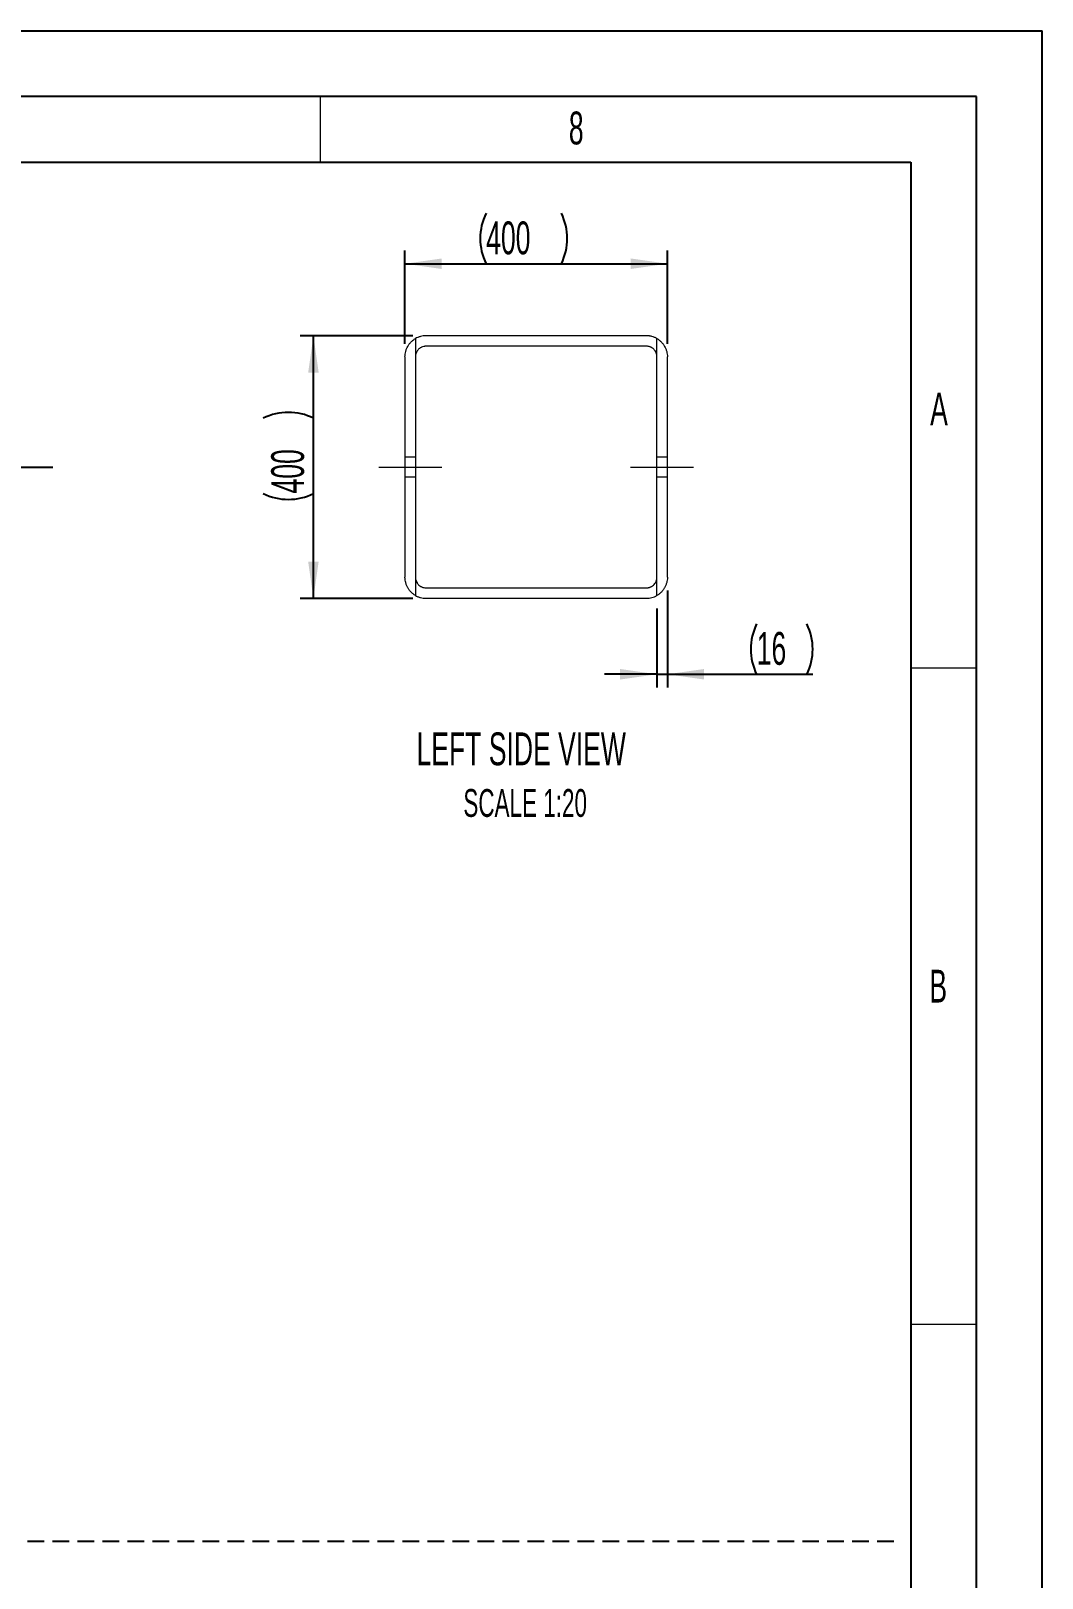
# Paper-space layout 'Sheet4' of a CAD drawing. Header units: millimetres. Extents: x 0 to 420, y 0 to 300.
# Drawn here: x 342.9 to 420, y 179.2 to 297 of the extents above; entities that cross this region are included whole.
import ezdxf

# ---------------------------------------------------------------- set-up
doc = ezdxf.new("R2010")
doc.units = ezdxf.units.MM
doc.linetypes.add('CENTERX2', pattern=[20.32, 12.7, -2.54, 2.54, -2.54])
doc.linetypes.add('HIDDEN', pattern=[1.905, 1.27, -0.635])
for name, color, linetype in [('BORDER', 7, 'Continuous'), ('DASH', 7, 'HIDDEN'), ('DIMS', 7, 'Continuous')]:
    doc.layers.add(name, color=color, linetype=linetype)
doc.styles.add('SLDTEXTSTYLE0', font='TXT', dxfattribs={"width": 0.605})
doc.dimstyles.new('SLDDIMSTYLE6', dxfattribs={"dimtxt": 2.5, "dimasz": 2.8, "dimexe": 0, "dimexo": 0.0625, "dimtad": 1, "dimdec": 0, "dimlfac": 20, "dimrnd": 1e-09, "dimzin": 12, "dimdsep": 46, "dimtxsty": 'SLDTEXTSTYLE0', "dimsah": 1, "dimcen": 0.09, "dimadec": 0, "dimazin": 3, "dimtfac": 1, "dimtdec": 0, "dimtofl": 0, "dimtmove": 0, "dimatfit": 3, "dimfxl": 1, "dimfrac": 2, "dimtolj": 1, "dimtzin": 12, "dimarcsym": 0})
doc.dimstyles.new('SLDDIMSTYLE7', dxfattribs={"dimtxt": 2.5, "dimasz": 2.8, "dimexe": 0, "dimexo": 0.0625, "dimtad": 1, "dimdec": 0, "dimlfac": 20, "dimrnd": 1e-09, "dimzin": 12, "dimdsep": 46, "dimtxsty": 'SLDTEXTSTYLE0', "dimsah": 1, "dimcen": 0.09, "dimadec": 0, "dimazin": 3, "dimtfac": 1, "dimtdec": 0, "dimtmove": 0, "dimatfit": 0, "dimfxl": 1, "dimfrac": 2, "dimtolj": 1, "dimtzin": 12, "dimarcsym": 0})

# ---------------------------------------------------------------- blocks, each defined once
blk = doc.blocks.new('SW_CENTERMARKSYMBOL_29')
at = {"layer": 'DIMS', "color": 0}
for q in [(0, 2.5), (-2.5, 0), (0, -2.5), (2.5, 0)]:
    blk.add_line((0, 0), q, dxfattribs=at)
blk = doc.blocks.new('_D_89')
at = {"layer": 'DIMS', "transparency": 16777216}
for p, q in [((372.04, 273.78), (363.46, 273.78)), ((364.46, 253.78), (364.46, 273.78)), ((372.04, 253.78), (363.46, 253.78))]:
    blk.add_line(p, q, dxfattribs=at)
for centre, start, end in [((362.55, 263.66), 63.4349, 116.5651), ((362.55, 265.61), 243.4349, 296.5651)]:
    blk.add_arc(centre, 4.29, start, end, dxfattribs=at)
for points in [[(364.46, 273.78), (364.06, 270.98), (364.86, 270.98)], [(364.46, 253.78), (364.86, 256.58), (364.06, 256.58)]]:
    blk.add_solid(points, dxfattribs=at)
at = {"layer": 'DIMS', "transparency": 16777216, "insert": (361.24, 261.77), "char_height": 2.5, "attachment_point": 1, "rotation": 90, "style": 'SLDTEXTSTYLE0'}
blk.add_mtext('400', dxfattribs=at)
blk = doc.blocks.new('_D_90')
at = {"layer": 'DIMS', "transparency": 16777216}
for p, q in [((371.44, 273.18), (371.44, 280.27)), ((391.44, 273.18), (391.44, 280.27)), ((371.44, 279.27), (391.44, 279.27))]:
    blk.add_line(p, q, dxfattribs=at)
for centre, start, end in [((381.46, 281.19), 153.4349, 206.5651), ((379.52, 281.19), 333.4349, 26.5651)]:
    blk.add_arc(centre, 4.29, start, end, dxfattribs=at)
for points in [[(371.44, 279.27), (374.24, 278.87), (374.24, 279.67)], [(391.44, 279.27), (388.64, 279.67), (388.64, 278.87)]]:
    blk.add_solid(points, dxfattribs=at)
at = {"layer": 'DIMS', "transparency": 16777216, "insert": (377.63, 282.49), "char_height": 2.5, "attachment_point": 1, "style": 'SLDTEXTSTYLE0'}
blk.add_mtext('400', dxfattribs=at)
blk = doc.blocks.new('_D_91')
at = {"layer": 'DIMS', "transparency": 16777216}
for p, q in [((391.44, 254.38), (391.44, 247)), ((390.64, 253), (390.64, 247)), ((390.64, 248), (386.64, 248)), ((390.64, 248), (391.44, 248)), ((391.44, 248), (402.52, 248))]:
    blk.add_line(p, q, dxfattribs=at)
for centre, start, end in [((402.08, 249.91), 153.4349, 206.5651), ((398.23, 249.91), 333.4349, 26.5651)]:
    blk.add_arc(centre, 4.29, start, end, dxfattribs=at)
for points in [[(390.64, 248), (387.84, 248.4), (387.84, 247.6)], [(391.44, 248), (394.24, 247.6), (394.24, 248.4)]]:
    blk.add_solid(points, dxfattribs=at)
at = {"layer": 'DIMS', "transparency": 16777216, "insert": (398.25, 251.22), "char_height": 2.5, "attachment_point": 1, "style": 'SLDTEXTSTYLE0'}
blk.add_mtext('16', dxfattribs=at)

psp = doc.layouts.new('Sheet4')

# ---------------------------------------------------------------- linework, layer by layer
at = {"color": 7, "linetype": 'Continuous', "lineweight": 18}
for p, q in [((372.2395483, 273.5705494), (372.2395483, 272.1849088)), ((389.8395483, 273.7849088), (373.0395483, 273.7849088)), ((390.6395483, 272.1849088), (390.6395483, 273.5705494)), ((389.8395483, 272.9849088), (373.0395483, 272.9849088)), ((371.4395483, 272.1849088), (371.4395483, 255.3849088)), ((372.2395483, 272.1849088), (372.2395483, 255.3849088)), ((390.6395483, 255.3849088), (390.6395483, 272.1849088)), ((391.4395483, 255.3849088), (391.4395483, 272.1849088)), ((372.2395483, 255.3849088), (372.2395483, 253.9992682)), ((373.0395483, 254.5849088), (389.8395483, 254.5849088)), ((390.6395483, 253.9992682), (390.6395483, 255.3849088)), ((373.0395483, 253.7849088), (389.8395483, 253.7849088))]:
    psp.add_line(p, q, dxfattribs=at)
at = {"color": 7, "linetype": 'HIDDEN', "lineweight": 18}
for p, q in [((372.2395483, 264.5349088), (371.4395483, 264.5349088)), ((391.4395483, 264.5349088), (390.6395483, 264.5349088)), ((371.4395483, 263.0349088), (372.2395483, 263.0349088)), ((390.6395483, 263.0349088), (391.4395483, 263.0349088))]:
    psp.add_line(p, q, dxfattribs=at)
at = {"color": 7, "linetype": 'Continuous', "lineweight": 18}
for points, knots in [([(371.4395483, 272.1849088), (371.4395483, 272.2544947), (371.4440673, 272.3232146), (371.4617152, 272.4590085), (371.4748453, 272.5260821), (371.5010163, 272.6254687), (371.5108226, 272.658393), (371.5326456, 272.7238279), (371.5447094, 272.7564483), (371.5839265, 272.852717), (371.6140355, 272.9147463), (371.6820697, 273.0346154), (371.719994, 273.0924556), (371.7829786, 273.1759935), (371.8049933, 273.2033007), (371.8511479, 273.256801), (371.8753182, 273.2830107), (371.9500659, 273.3588192), (372.0031825, 273.4059952), (372.1161613, 273.4935198), (372.1760202, 273.5338715), (372.2395483, 273.5705494)], [0, 0, 0, 0, 0.125, 0.125, 0.25, 0.25, 0.3125, 0.3125, 0.375, 0.375, 0.5, 0.5, 0.625, 0.625, 0.6875, 0.6875, 0.75, 0.75, 0.875, 0.875, 1, 1, 1, 1]), ([(373.0395483, 273.7849088), (373.0038538, 273.7849088), (372.9681302, 273.7837157), (372.8966241, 273.7789153), (372.8607266, 273.7752919), (372.7537175, 273.7608159), (372.6844292, 273.7465674), (372.5832886, 273.7188739), (372.5500423, 273.7085845), (372.4844579, 273.6859346), (372.4520013, 273.6735213), (372.3570381, 273.6336648), (372.2968951, 273.6036587), (372.2395483, 273.5705494)], [0, 0, 0, 0, 0.125, 0.125, 0.25, 0.25, 0.5, 0.5, 0.625, 0.625, 0.75, 0.75, 1, 1, 1, 1]), ([(390.6395483, 273.5705494), (390.6109214, 273.5870772), (390.5815191, 273.6028718), (390.5210494, 273.632906), (390.4898551, 273.6471942), (390.3949186, 273.6869986), (390.3296482, 273.7096002), (390.2285674, 273.7372891), (390.1943429, 273.7454796), (390.1421661, 273.7561305), (390.1246337, 273.759408), (390.0892793, 273.7654011), (390.0714342, 273.7681182), (389.9823831, 273.7801411), (389.911024, 273.7849088), (389.8395483, 273.7849088)], [0, 0, 0, 0, 0.125, 0.125, 0.25, 0.25, 0.5, 0.5, 0.625, 0.625, 0.6875, 0.6875, 0.75, 0.75, 1, 1, 1, 1]), ([(390.6395483, 273.5705494), (390.7030787, 273.5338701), (390.7628614, 273.4935628), (390.8755923, 273.4062586), (390.9285364, 273.3592581), (391.0029883, 273.2838424), (391.0269752, 273.2578818), (391.0732809, 273.2042996), (391.0954768, 273.1768112), (391.1587804, 273.092947), (391.1968438, 273.0349214), (391.2650594, 272.9147655), (391.2952102, 272.8526346), (391.3344469, 272.7562934), (391.3464973, 272.7236972), (391.3683053, 272.6582907), (391.3781055, 272.6253793), (391.4042619, 272.526028), (391.4173869, 272.4589729), (391.4350294, 272.3232052), (391.4395483, 272.254493), (391.4395483, 272.1849088)], [0, 0, 0, 0, 0.125, 0.125, 0.25, 0.25, 0.3125, 0.3125, 0.375, 0.375, 0.5, 0.5, 0.625, 0.625, 0.6875, 0.6875, 0.75, 0.75, 0.875, 0.875, 1, 1, 1, 1]), ([(373.0395483, 272.9849088), (373.0104894, 272.9849088), (372.9815702, 272.9833302), (372.9383985, 272.9786205), (372.9240425, 272.9766594), (372.8954001, 272.9719488), (372.8810607, 272.9691865), (372.8103338, 272.953556), (372.7568047, 272.9353629), (372.6805852, 272.9003995), (372.6559048, 272.8874487), (372.6089254, 272.8596744), (372.5864748, 272.844785), (372.5435065, 272.8131243), (372.5229894, 272.7963525), (372.4838156, 272.7609797), (372.465428, 272.7426229), (372.4135635, 272.6856875), (372.3833535, 272.6452594), (372.3440938, 272.5811052), (372.3320949, 272.5592312), (372.3103941, 272.5149719), (372.3006518, 272.4925214), (372.2746301, 272.4242286), (372.2615218, 272.3774144), (372.2438864, 272.2813756), (372.2395483, 272.2332137), (372.2395483, 272.1849088)], [0, 0, 0, 0, 0.0625, 0.0625, 0.09375, 0.09375, 0.125, 0.125, 0.25, 0.25, 0.3125, 0.3125, 0.375, 0.375, 0.4375, 0.4375, 0.5, 0.5, 0.625, 0.625, 0.6875, 0.6875, 0.75, 0.75, 0.875, 0.875, 1, 1, 1, 1]), ([(390.6395483, 272.1849088), (390.6395483, 272.2339844), (390.6350718, 272.2821996), (390.617636, 272.3770096), (390.6046772, 272.4236042), (390.5785594, 272.4922554), (390.568676, 272.5150404), (390.5468434, 272.559539), (390.534913, 272.5812466), (390.4960604, 272.6447512), (390.4661119, 272.6849473), (390.4144794, 272.7417834), (390.3961425, 272.7601485), (390.3569805, 272.7956148), (390.3363393, 272.8125343), (390.2718058, 272.8601969), (390.225078, 272.8881365), (390.1612223, 272.9175229), (390.1481834, 272.9231121), (390.1219203, 272.9335514), (390.1086503, 272.9384235), (390.0684221, 272.9519928), (390.0410469, 272.9596464), (389.9851394, 272.9720703), (389.9566076, 272.9768416), (389.9128753, 272.9816762), (389.8981114, 272.9828976), (389.8687762, 272.9845097), (389.8541446, 272.9849088), (389.8395483, 272.9849088)], [0, 0, 0, 0, 0.125, 0.125, 0.25, 0.25, 0.3125, 0.3125, 0.375, 0.375, 0.5, 0.5, 0.5625, 0.5625, 0.625, 0.625, 0.75, 0.75, 0.78125, 0.78125, 0.8125, 0.8125, 0.875, 0.875, 0.9375, 0.9375, 0.96875, 0.96875, 1, 1, 1, 1]), ([(372.2395483, 253.9992682), (372.1760179, 254.0359475), (372.1162351, 254.0762548), (372.0035043, 254.163559), (371.9505602, 254.2105595), (371.8761082, 254.2859752), (371.8521213, 254.3119358), (371.8058156, 254.365518), (371.7836198, 254.3930064), (371.7203161, 254.4768706), (371.6822527, 254.5348962), (371.6140371, 254.6550521), (371.5838863, 254.717183), (371.5446496, 254.8135242), (371.5325992, 254.8461204), (371.5107913, 254.9115269), (371.500991, 254.9444383), (371.4748346, 255.0437896), (371.4617096, 255.1108448), (371.4440671, 255.2466124), (371.4395483, 255.3153246), (371.4395483, 255.3849088)], [0, 0, 0, 0, 0.125, 0.125, 0.25, 0.25, 0.3125, 0.3125, 0.375, 0.375, 0.5, 0.5, 0.625, 0.625, 0.6875, 0.6875, 0.75, 0.75, 0.875, 0.875, 1, 1, 1, 1]), ([(372.2395483, 255.3849088), (372.2395483, 255.336403), (372.2439232, 255.2882572), (372.257082, 255.2165738), (372.262605, 255.1926693), (372.275784, 255.1456161), (372.2834244, 255.1224781), (372.3094722, 255.0542098), (372.3309753, 255.010215), (372.3698527, 254.9465875), (372.3839227, 254.9257748), (372.4144628, 254.8849917), (372.4308147, 254.8651936), (372.4827348, 254.8081932), (372.5213078, 254.7731104), (372.5859628, 254.7253803), (372.6087892, 254.7102263), (372.6559339, 254.6823492), (372.6803204, 254.6695579), (372.730802, 254.6463647), (372.7568965, 254.635962), (372.7974308, 254.6222933), (372.8112292, 254.6180461), (372.839016, 254.6103155), (372.8529894, 254.6068324), (372.9232545, 254.5913159), (372.9807268, 254.5849088), (373.0395483, 254.5849088)], [0, 0, 0, 0, 0.125, 0.125, 0.1875, 0.1875, 0.25, 0.25, 0.375, 0.375, 0.4375, 0.4375, 0.5, 0.5, 0.625, 0.625, 0.6875, 0.6875, 0.75, 0.75, 0.8125, 0.8125, 0.84375, 0.84375, 0.875, 0.875, 1, 1, 1, 1]), ([(389.8395483, 254.5849088), (389.8541993, 254.5849088), (389.8689512, 254.5853158), (389.8981358, 254.5869232), (389.9126295, 254.5881222), (389.9558229, 254.5928738), (389.9842356, 254.5975777), (390.0262966, 254.6068784), (390.0402237, 254.6103537), (390.0678918, 254.6180545), (390.0816523, 254.6222895), (390.1221145, 254.6359317), (390.148181, 254.6463179), (390.1986374, 254.6694889), (390.2230268, 254.6822745), (390.2702014, 254.710158), (390.2928812, 254.7252104), (390.3573372, 254.7727443), (390.3960262, 254.8078409), (390.4656997, 254.8842997), (390.4958943, 254.9248199), (390.534832, 254.9884262), (390.5467566, 255.0101196), (390.5685394, 255.0544809), (390.5784102, 255.0772044), (390.6045517, 255.1458154), (390.6175495, 255.1924363), (390.6306763, 255.2636677), (390.633983, 255.2876293), (390.6384209, 255.3359982), (390.6395483, 255.3605289), (390.6395483, 255.3849088)], [0, 0, 0, 0, 0.03125, 0.03125, 0.0625, 0.0625, 0.125, 0.125, 0.15625, 0.15625, 0.1875, 0.1875, 0.25, 0.25, 0.3125, 0.3125, 0.375, 0.375, 0.5, 0.5, 0.625, 0.625, 0.6875, 0.6875, 0.75, 0.75, 0.875, 0.875, 0.9375, 0.9375, 1, 1, 1, 1]), ([(391.4395483, 255.3849088), (391.4395483, 255.3153229), (391.4350292, 255.246603), (391.4173813, 255.1108091), (391.4042512, 255.0437355), (391.3780802, 254.9443489), (391.3682739, 254.9114246), (391.3464509, 254.8459897), (391.3343871, 254.8133693), (391.29517, 254.7171006), (391.265061, 254.6550713), (391.1970268, 254.5352022), (391.1591025, 254.477362), (391.0961179, 254.3938241), (391.0741033, 254.3665169), (391.0279486, 254.3130166), (391.0037783, 254.2868069), (390.9290306, 254.2109984), (390.8759141, 254.1638224), (390.7629352, 254.0762978), (390.7030763, 254.0359461), (390.6395483, 253.9992682)], [0, 0, 0, 0, 0.125, 0.125, 0.25, 0.25, 0.3125, 0.3125, 0.375, 0.375, 0.5, 0.5, 0.625, 0.625, 0.6875, 0.6875, 0.75, 0.75, 0.875, 0.875, 1, 1, 1, 1]), ([(372.2395483, 253.9992682), (372.2970762, 253.9660544), (372.3571808, 253.936104), (372.4515988, 253.8964597), (372.4837843, 253.8841284), (372.5496848, 253.8613441), (372.5835018, 253.8508743), (372.6854117, 253.8230034), (372.7545244, 253.808902), (372.8951707, 253.7898567), (372.9667033, 253.7849088), (373.0395483, 253.7849088)], [0, 0, 0, 0, 0.25, 0.25, 0.375, 0.375, 0.5, 0.5, 0.75, 0.75, 1, 1, 1, 1]), ([(389.8395483, 253.7849088), (389.9120924, 253.7849088), (389.983682, 253.7898312), (390.1244842, 253.8088826), (390.193844, 253.8230268), (390.3302558, 253.8603738), (390.3956108, 253.8830973), (390.4898683, 253.922635), (390.520655, 253.9367276), (390.5810148, 253.9666837), (390.6106611, 253.9825902), (390.6395483, 253.9992682)], [0, 0, 0, 0, 0.25, 0.25, 0.5, 0.5, 0.75, 0.75, 0.875, 0.875, 1, 1, 1, 1])]:
    psp.add_open_spline(points, degree=3, knots=knots, dxfattribs=at)
at = {"layer": 'BORDER'}
for p, q in [((0, 297), (420, 297)), ((420, 0), (420, 297)), ((415, 292), (15, 292)), ((415, 5), (415, 292))]:
    psp.add_line(p, q, dxfattribs=at)
at = {"layer": 'BORDER', "lineweight": 18}
psp.add_line((365, 287), (365, 292), dxfattribs=at)
at = {"layer": 'BORDER', "lineweight": 25}
for p, q in [((20, 287), (410, 287)), ((410, 287), (410, 10))]:
    psp.add_line(p, q, dxfattribs=at)
at = {"layer": 'BORDER', "color": 7, "linetype": 'Continuous', "lineweight": 18}
for p, q in [((410, 248.5), (415, 248.5)), ((410, 198.5), (415, 198.5))]:
    psp.add_line(p, q, dxfattribs=at)
at = {"layer": 'DASH'}
psp.add_line((192.1761565, 181.9623322), (409.1360364, 181.9623322), dxfattribs=at)
at = {"layer": 'DIMS', "linetype": 'CENTERX2', "lineweight": 18, "ltscale": 10}
for p, q in [((369.4395483, 263.7849088), (374.2395483, 263.7849088)), ((388.6395483, 263.7849088), (393.4395483, 263.7849088))]:
    psp.add_line(p, q, dxfattribs=at)

# ---------------------------------------------------------------- block references
at = {"layer": 'DIMS'}
psp.add_blockref('SW_CENTERMARKSYMBOL_29', (342.0865773, 263.7849088), dxfattribs=at)

# ---------------------------------------------------------------- texts
at = {"layer": 'BORDER', "char_height": 2.5, "attachment_point": 1, "style": 'SLDTEXTSTYLE0'}
for s, insert in [('8', (383.929779, 290.8579157)), ('A', (411.4686359, 269.4567637)), ('B', (411.4080327, 225.4987969))]:
    psp.add_mtext(s, dxfattribs=dict(at, insert=insert))
at = {"layer": 'DIMS', "attachment_point": 2, "style": 'SLDTEXTSTYLE0'}
for s, insert, char_height in [('LEFT SIDE VIEW', (380.2991542, 243.5717705), 2.5), ('SCALE 1:20', (380.6003677, 239.2554057), 2.11666667)]:
    psp.add_mtext(s, dxfattribs=dict(at, insert=insert, char_height=char_height))

# ---------------------------------------------------------------- dimensions: what is measured, and where the dimension line sits
at = {"layer": 'DIMS'}
for base, p1, p2, dimstyle, picture, middle in [((391.4395483, 279.2696034), (371.4395483, 272.1849088), (391.4395483, 272.1849088), 'SLDDIMSTYLE6', '_D_90', (380.490125, 279.2696034)), ((391.4395483, 247.9962246), (390.6395483, 253.9992682), (391.4395483, 255.3849088), 'SLDDIMSTYLE7', '_D_91', (400.1554232, 247.9962246))]:
    dim = psp.add_linear_dim(base=base, p1=p1, p2=p2, text='(<>)', dimstyle=dimstyle, dxfattribs=at)
    dim.commit()
    dim.dimension.update_dxf_attribs({"geometry": picture, "text_midpoint": middle, "dimtype": 160})
dim = psp.add_linear_dim(base=(364.4636332, 273.7849088), p1=(373.0395483, 253.7849088), p2=(373.0395483, 273.7849088), angle=90, text='(<>)', dimstyle='SLDDIMSTYLE6', dxfattribs=at)
dim.commit()
dim.dimension.update_dxf_attribs({"geometry": '_D_89', "text_midpoint": (364.4636332, 264.6362933), "dimtype": 160})

doc.saveas('drawing.dxf')
